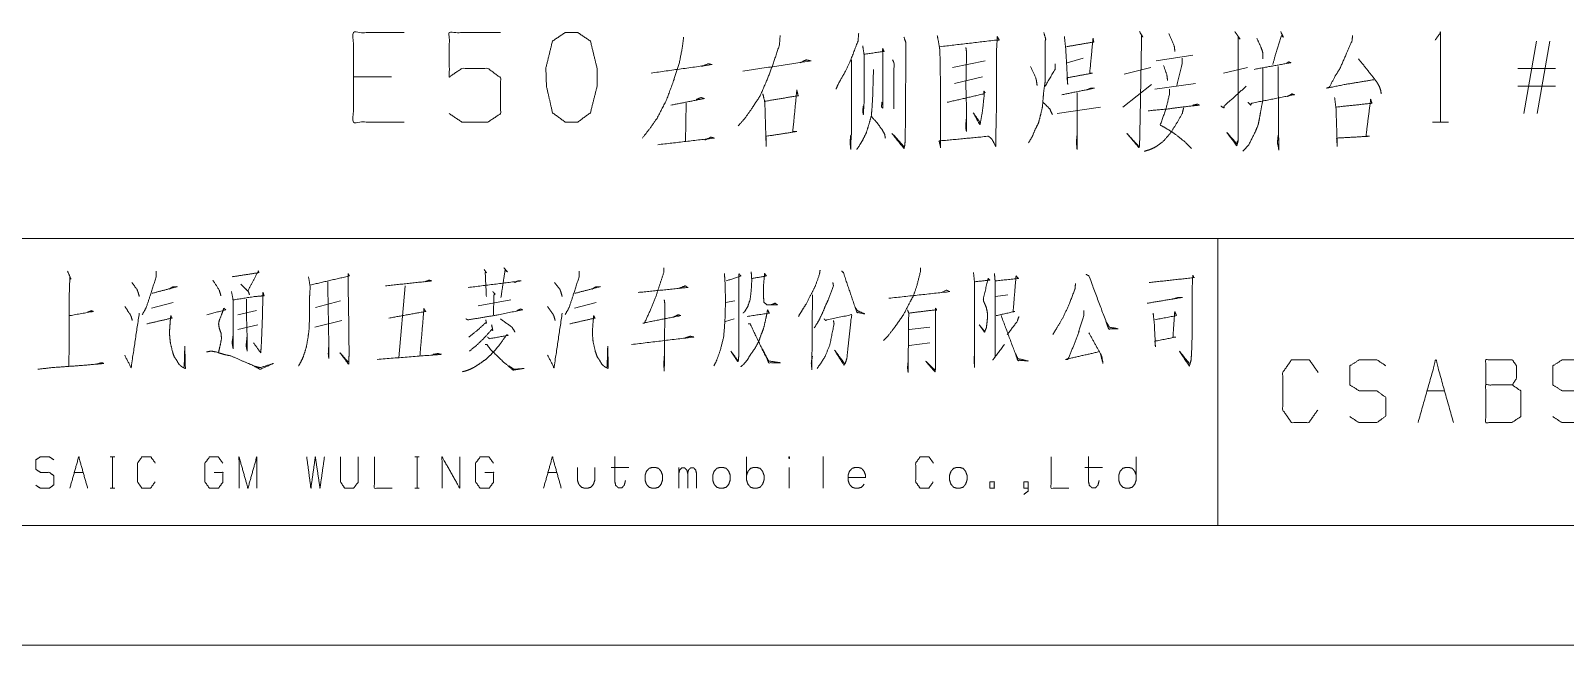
# Model space of a CAD drawing. Header units: millimetres. Extents: x 0 to 210, y 0 to 675.
# Drawn here: x 75.4 to 139.5, y 0 to 25.7 of the extents above; entities that cross this region are included whole.
import ezdxf

# ---------------------------------------------------------------- set-up
doc = ezdxf.new("R2010")
doc.units = ezdxf.units.MM
doc.layers.add('1', color=7, linetype='Continuous', true_color=0xffffff)

msp = doc.modelspace()

# ---------------------------------------------------------------- linework, layer by layer
at = {"layer": '1', "color": 95, "linetype": 'Continuous', "lineweight": 18}
for p, q in [((137.79321, 22.20976), (138.32207, 25.24125)), ((138.87877, 25.24125), (138.3499, 22.20976)), ((113.91723, 24.13889), (115.28114, 24.41448)), ((118.70377, 24.33574), (119.3718, 24.53259)), ((122.43258, 24.41448), (123.96349, 24.6507)), ((90.45876, 23.74519), (88.87219, 23.74519)), ((114.00073, 23.4696), (115.16979, 23.74519)), ((121.09652, 23.8633), (122.20991, 24.13889)), ((125.24286, 23.90267), (126.24491, 24.13889)), ((139.12927, 24.09952), (137.54269, 24.09952)), ((121.04086, 22.48535), (122.23774, 23.43023)), ((122.37691, 23.23338), (124.07483, 23.4696)), ((139.12927, 23.35149), (137.54269, 23.35149)), ((102.78645, 22.64283), (102.75861, 21.02865)), ((118.28624, 22.20976), (120.0955, 22.48535)), ((133.9809, 21.85543), (134.64893, 21.85543)), ((111.4688, 21.30424), (111.88632, 20.8318)), ((91.03932, 15.01435), (90.77101, 12.01285)), ((113.64486, 14.84185), (113.44973, 14.73835)), ((80.43171, 14.08285), (81.3342, 14.32435)), ((88.33276, 14.39335), (87.28393, 14.11735)), ((94.08736, 14.18635), (95.45329, 14.42785)), ((98.11106, 14.08285), (99.01355, 14.32435)), ((104.81693, 14.39335), (104.42667, 14.32435)), ((116.22947, 14.63485), (115.71724, 14.56585)), ((84.04076, 13.80685), (84.82129, 13.97935)), ((87.25954, 13.28935), (88.38155, 13.56535)), ((104.79254, 13.63435), (104.42667, 13.53085)), ((84.04076, 13.18585), (84.87007, 13.39285)), ((112.96189, 13.28935), (112.1082, 13.18585)), ((112.1082, 12.53035), (112.96189, 12.63385)), ((133.74742, 10.62776), (134.48892, 10.62776)), ((78.70497, 7.87285), (78.89034, 7.87285)), ((78.80254, 7.87285), (78.80254, 6.56185)), ((91.4341, 7.87285), (91.61948, 7.87285)), ((91.53167, 7.87285), (91.53167, 6.56185)), ((105.30441, 6.90685), (105.30441, 7.87285)), ((108.50385, 7.88665), (108.50385, 6.56185)), ((77.20281, 7.22425), (77.57356, 7.22425)), ((97.00368, 7.22425), (97.37444, 7.22425)), ((99.647, 7.43125), (100.37875, 7.43125)), ((102.4757, 6.56185), (102.4757, 7.43125)), ((107.0895, 7.43125), (107.0895, 6.56185)), ((119.44788, 7.43125), (120.17963, 7.43125)), ((78.70497, 6.56185), (78.89034, 6.56185)), ((91.4341, 6.56185), (91.61948, 6.56185))]:
    msp.add_line(p, q, dxfattribs=at)
at = {"layer": '1', "color": 132, "linetype": 'Continuous', "lineweight": 18}
for p, q in [((75, 17), (184, 17)), ((125, 17), (125, 5)), ((25, 5), (205, 5)), ((25, 5), (205, 5)), ((0, 0), (210, 0))]:
    msp.add_line(p, q, dxfattribs=at)
at = {"layer": '1', "color": 95, "linetype": 'Continuous', "lineweight": 18}
for points, knots in [([(90.98763, 21.85543), (88.87219, 21.85543), (88.87219, 25.59558), (90.98763, 25.59558)], [0, 0, 0.26539063, 0.73460937, 1, 1]), ([(134.09223, 25.28062), (134.31491, 25.59558), (134.31491, 21.85543)], [0, 0, 0.09348902, 1, 1]), ([(92.87936, 22.20976), (93.40821, 21.85543), (94.49376, 21.85543), (95.02263, 22.20976), (95.02263, 23.70582), (94.49376, 24.09952), (93.40821, 24.09952), (92.87936, 23.74519), (92.87936, 25.59558), (95.02263, 25.59558)], [0, 0, 0.06222778, 0.16834285, 0.23057147, 0.37681574, 0.4412658, 0.54738086, 0.60960864, 0.7904896, 1, 1]), ([(98.25042, 21.85543), (98.77928, 22.24913), (99.05763, 23.35149), (99.05763, 24.09952), (98.77928, 25.24125), (98.25042, 25.59558), (97.72156, 25.59558), (97.19271, 25.24125), (96.91436, 24.09952), (96.94219, 23.35149), (97.19271, 22.24913), (97.72156, 21.85543), (98.25042, 21.85543)], [0, 0, 0.06752547, 0.18397131, 0.26058363, 0.38094326, 0.44614123, 0.50030594, 0.56550391, 0.68586354, 0.76252887, 0.87830982, 0.94583529, 1, 1]), ([(102.6751, 25.39873), (102.61943, 24.96566), (102.48026, 24.257), (102.25759, 23.58771), (101.9514, 22.76094), (101.56172, 22.01291), (101.25554, 21.57983), (100.94936, 21.18613)], [0, 0, 0.09454224, 0.25091574, 0.40364418, 0.59454228, 0.77716956, 0.89200897, 1, 1]), ([(106.7101, 25.47747), (106.68227, 25.08377), (106.43176, 24.33574), (106.18124, 23.66645), (105.87506, 22.95779), (105.51321, 22.40661), (105.23487, 22.01291), (104.95652, 21.69795)], [0, 0, 0.09326152, 0.27966619, 0.44853182, 0.63094658, 0.7867465, 0.90067765, 1, 1]), ([(109.99357, 25.55621), (109.96574, 25.24125), (109.65955, 24.45385), (109.43688, 23.98141), (109.1307, 23.43023), (109.04719, 23.23338)], [0, 0, 0.12509108, 0.45932802, 0.66595713, 0.91540314, 1, 1]), ([(110.18841, 22.52472), (110.16058, 22.32787), (110.18841, 22.17039), (110.21624, 22.64283), (110.21624, 24.69007), (110.16058, 25.0444), (110.21624, 24.69007), (111.05128, 24.80818), (110.99562, 24.92629), (110.99562, 22.80031), (110.99562, 22.44598), (110.93995, 22.48535), (110.96778, 22.6822)], [0, 0, 0.02716781, 0.04902126, 0.11369368, 0.39345516, 0.44246958, 0.49148399, 0.60673035, 0.62457307, 0.91509487, 0.96351505, 0.97283219, 1, 1]), ([(111.88632, 25.39873), (111.96983, 25.16251), (111.942, 21.46172), (111.942, 21.10739), (111.91415, 20.87117), (111.88632, 20.75306), (111.3853, 21.38298)], [0, 0, 0.0458052, 0.722404, 0.78718298, 0.83066769, 0.85285213, 1, 1]), ([(113.27704, 25.47747), (113.36054, 25.0444), (113.38837, 24.84755), (113.4162, 23.19401), (113.4162, 20.79243), (113.36054, 21.06802), (115.4203, 21.26487), (115.55947, 21.14676), (115.72648, 20.8318), (115.72648, 21.30424), (115.75431, 22.56409), (115.75431, 24.84755), (115.78216, 25.31999), (115.78216, 25.4381), (115.86565, 25.28062), (115.72648, 25.28062), (113.38837, 25.00503)], [0, 0, 0.02967267, 0.04304815, 0.15431102, 0.31588435, 0.33479998, 0.47400807, 0.4862888, 0.51027343, 0.54205837, 0.62683875, 0.78046584, 0.81230593, 0.82025208, 0.83224412, 0.84160754, 1, 1]), ([(117.72955, 25.59558), (117.81306, 25.31999), (117.78522, 25.24125), (117.78522, 23.54834), (117.72955, 23.15464), (117.70172, 22.83968), (117.67389, 22.48535), (117.59038, 22.13102), (117.50688, 21.81605), (117.3677, 21.54046), (117.25636, 21.26487), (117.08935, 20.98928)], [0, 0, 0.06060228, 0.0781785, 0.43445266, 0.51813087, 0.58467312, 0.65947157, 0.73608334, 0.80465701, 0.86963092, 0.93218353, 1, 1]), ([(118.59242, 25.4381), (118.6481, 24.92629), (118.7316, 23.43023), (118.70377, 23.70582), (119.76148, 23.90267), (119.65015, 23.90267), (119.78931, 25.35936), (119.81716, 25.20188), (118.67593, 25.00503)], [0, 0, 0.0822578, 0.32166517, 0.36592203, 0.5378215, 0.55560968, 0.78941481, 0.81496687, 1, 1]), ([(121.73672, 25.63495), (121.87589, 25.39873), (121.82023, 25.47747), (121.76455, 22.2885), (121.73672, 20.98928), (121.73672, 20.87117), (121.70888, 20.79243), (121.20786, 21.38298), (121.70888, 20.8318)], [0, 0, 0.0416641, 0.05631784, 0.54100047, 0.73847882, 0.75642732, 0.76911858, 0.88680725, 1, 1]), ([(122.96144, 25.55621), (123.18412, 25.0444), (123.21196, 24.80818)], [0, 0, 0.70119174, 1, 1]), ([(125.71605, 25.63495), (125.93873, 25.31999), (125.85523, 25.39873), (125.85523, 21.6192), (125.85523, 21.06802), (125.79955, 20.87117), (125.38204, 21.42235), (125.79955, 20.94991), (125.82738, 21.06802)], [0, 0, 0.05953392, 0.07724773, 0.6605917, 0.74566265, 0.77723691, 0.88395918, 0.98127116, 1, 1]), ([(126.63459, 25.35936), (126.8016, 25.00503), (126.88511, 24.76881), (126.88511, 24.49322)], [0, 0, 0.42677369, 0.69974469, 1, 1]), ([(127.63664, 25.63495), (127.74798, 25.39873), (127.66447, 25.47747), (127.4418, 24.76881), (127.30262, 24.257)], [0, 0, 0.15835296, 0.22795082, 0.67837989, 1, 1]), ([(130.64176, 25.47747), (130.61392, 25.24125), (130.39125, 24.72944), (130.1129, 24.09952), (129.91806, 23.78456), (129.66754, 23.31212), (129.55621, 23.27275), (130.33557, 23.43023), (131.53247, 23.62708)], [0, 0, 0.0526691, 0.17626428, 0.32876318, 0.41077319, 0.52918664, 0.55533555, 0.73140276, 1, 1]), ([(105.15136, 23.98141), (107.9905, 24.41448), (107.79566, 24.45385), (107.54514, 24.33574)], [0, 0, 0.85789024, 0.91726775, 1, 1]), ([(109.68739, 24.45385), (109.68739, 21.38298), (109.65955, 20.91054), (109.65955, 20.71369), (109.63172, 21.02865), (109.65955, 21.30424)], [0, 0, 0.70852648, 0.81771964, 0.86313815, 0.93609088, 1, 1]), ([(111.41313, 24.45385), (111.46881, 24.33574), (111.46881, 22.40661)], [0, 0, 0.06339556, 1, 1]), ([(114.47393, 24.96566), (114.50176, 24.76881), (114.47393, 23.35149), (114.50176, 22.36724), (114.50176, 21.46172), (114.47393, 21.57983), (114.47393, 21.81605), (114.50176, 22.05227)], [0, 0, 0.04846596, 0.39405454, 0.63409554, 0.85484579, 0.88442796, 0.94201464, 1, 1]), ([(123.51814, 24.53259), (123.51814, 24.29637), (123.29545, 23.39086)], [0, 0, 0.20212034, 1, 1]), ([(130.89227, 24.49322), (131.6438, 23.54834), (131.75515, 23.35149), (131.81081, 23.19401), (131.83864, 23.03653)], [0, 0, 0.68580919, 0.81427738, 0.90915687, 1, 1]), ([(101.3112, 23.90267), (103.84416, 24.257), (103.70498, 24.29637), (103.42664, 24.17826)], [0, 0, 0.85122911, 0.89936715, 1, 1]), ([(110.60593, 24.06015), (110.60593, 23.8633), (110.57809, 22.91842), (110.55026, 22.44598), (110.52243, 22.13102), (110.41108, 21.73731), (110.29975, 21.38298), (110.16058, 21.10739), (110.0214, 20.87117), (109.91006, 20.71369)], [0, 0, 0.05643797, 0.32745649, 0.46314218, 0.55379439, 0.67109744, 0.77758176, 0.86609878, 0.94470446, 1, 1]), ([(117.17286, 24.17826), (117.39554, 23.70582), (117.42337, 23.58771), (117.4512, 23.39086)], [0, 0, 0.61996668, 0.76400849, 1, 1]), ([(118.20274, 24.29637), (118.20274, 24.06015), (117.78522, 23.35149)], [0, 0, 0.22311608, 1, 1]), ([(122.73877, 24.21763), (122.87794, 23.82393), (122.90577, 23.58771)], [0, 0, 0.63710243, 1, 1]), ([(126.88511, 24.09952), (126.88511, 22.76094), (126.8016, 22.32787), (126.74593, 22.01291), (126.69027, 21.73731), (126.57892, 21.46172), (126.30057, 20.91054), (126.1614, 20.75306), (126.05007, 20.63495)], [0, 0, 0.36495346, 0.48520205, 0.57240419, 0.64905908, 0.73009706, 0.89844733, 0.95574729, 1, 1]), ([(126.52326, 24.06015), (128.05416, 24.33574), (127.97065, 24.37511), (127.85932, 24.29637)], [0, 0, 0.87182685, 0.9235723, 1, 1]), ([(127.52531, 24.17826), (127.55314, 20.71369), (127.49746, 20.98928), (127.52531, 21.30424)], [0, 0, 0.85294337, 0.92215992, 1, 1]), ([(105.9864, 23.03653), (106.06991, 22.6822), (106.09774, 21.69795), (106.12558, 20.8318), (106.12558, 21.26487), (107.40597, 21.46172), (107.23897, 21.46172), (107.40597, 23.19401), (107.46164, 22.95779), (106.04207, 22.72157)], [0, 0, 0.0483264, 0.17903927, 0.29407998, 0.35157074, 0.52354198, 0.54571246, 0.77674142, 0.80895892, 1, 1]), ([(113.69455, 22.6822), (115.22546, 23.03653), (115.22546, 23.15464), (115.28113, 23.0759), (115.25329, 23.11527), (115.16979, 22.32787), (115.08628, 21.85543), (115.05845, 21.73731), (114.78011, 22.24913), (115.08628, 21.81605)], [0, 0, 0.36206439, 0.3892788, 0.41149915, 0.42260977, 0.60505425, 0.71559762, 0.74355744, 0.87779598, 1, 1]), ([(118.48109, 22.99716), (119.84499, 23.27275), (119.70581, 23.27275), (119.51097, 23.19401)], [0, 0, 0.79932933, 0.87927887, 1, 1]), ([(122.98928, 23.23338), (122.98928, 23.03653), (122.85011, 22.44598), (122.59959, 21.73731), (122.93361, 21.54046), (123.23979, 21.34361), (123.62947, 21.02865), (123.90782, 20.75306)], [0, 0, 0.06152213, 0.25114387, 0.48605459, 0.60722506, 0.72098747, 0.8775815, 1, 1]), ([(125.13152, 22.52472), (125.27069, 22.44598), (125.27069, 22.52472), (126.18924, 23.35149)], [0, 0, 0.10844854, 0.16185011, 1, 1]), ([(102.14624, 22.56409), (103.53797, 22.83968), (103.39881, 22.87905), (103.20396, 22.80031)], [0, 0, 0.79995615, 0.88150291, 1, 1]), ([(117.70172, 22.6822), (117.98007, 22.40661), (118.0914, 22.17039)], [0, 0, 0.59999223, 1, 1]), ([(119.12128, 23.0759), (119.12128, 20.71369), (119.09345, 21.02865), (119.12128, 21.30424)], [0, 0, 0.79928809, 0.90627541, 1, 1]), ([(122.09857, 22.32787), (122.93361, 22.40661), (123.51814, 22.48535), (124.24184, 22.56409), (124.15834, 22.60346), (123.96349, 22.56409)], [0, 0, 0.34267621, 0.58364921, 0.8810671, 0.91878312, 1, 1]), ([(126.27274, 22.6822), (126.38408, 22.56409), (126.41192, 22.64283), (128.19334, 22.99716), (128.10983, 23.03653), (127.91499, 22.91842)], [0, 0, 0.06813477, 0.10319146, 0.86560679, 0.90436066, 1, 1]), ([(129.89023, 22.87905), (129.94589, 22.44598), (130.00156, 20.8318), (129.97372, 21.18613), (131.33762, 21.26487), (131.19846, 21.26487), (131.3933, 22.80031), (131.44896, 22.64283), (129.97372, 22.48535)], [0, 0, 0.0614031, 0.28853761, 0.3385203, 0.53064292, 0.55021349, 0.76787121, 0.79136013, 1, 1]), ([(110.52243, 22.09164), (110.77294, 21.81605), (110.96778, 21.54046), (111.07911, 21.34361), (111.10696, 21.18613)], [0, 0, 0.3398078, 0.64774815, 0.85408804, 1, 1]), ([(123.5738, 22.44598), (123.51814, 22.20976), (123.26762, 21.77668), (123.01712, 21.38298), (122.73877, 21.06802), (122.43258, 20.8318), (122.18208, 20.71369), (121.93156, 20.63495)], [0, 0, 0.09494054, 0.29066139, 0.47321062, 0.63764437, 0.78892684, 0.89727114, 1, 1]), ([(101.58955, 20.91054), (103.9555, 21.18613), (103.81632, 21.2255), (103.56582, 21.10739)], [0, 0, 0.84962158, 0.90121233, 1, 1]), ([(76.92023, 15.63535), (77.06658, 15.29035), (77.0178, 15.39385), (76.99341, 14.66935), (76.99341, 12.63385), (76.96901, 11.66785)], [0, 0, 0.08889156, 0.11603178, 0.28797865, 0.77079409, 1, 1]), ([(80.62684, 15.63535), (80.62684, 15.39385), (80.38293, 14.63485), (80.21219, 14.11735), (80.04145, 13.80685)], [0, 0, 0.12461227, 0.53597646, 0.81715969, 1, 1]), ([(83.79684, 15.39385), (84.91885, 15.56635), (84.89446, 15.63535), (84.45541, 14.80735), (84.16271, 15.08335), (84.4798, 14.77285), (84.52858, 14.63485)], [0, 0, 0.36175022, 0.38507205, 0.68372936, 0.81193179, 0.95335674, 1, 1]), ([(87.0644, 15.04885), (88.69863, 15.42835), (88.64985, 15.53185), (88.64985, 15.01435), (88.67424, 13.59985), (88.67424, 12.77185), (88.69863, 12.25435), (88.67424, 11.90935), (88.67424, 11.73685), (88.30837, 12.21985), (88.64985, 11.84035)], [0, 0, 0.25020956, 0.26727392, 0.34445266, 0.55543898, 0.67892477, 0.756189, 0.80776979, 0.83349617, 0.92386282, 1, 1]), ([(94.33128, 15.70435), (94.42884, 15.56635), (94.38006, 15.56635), (94.42884, 14.56585)], [0, 0, 0.13858914, 0.17859198, 1, 1]), ([(95.16059, 15.77335), (95.30694, 15.60085), (95.20938, 15.66985), (95.03863, 14.53135)], [0, 0, 0.15111833, 0.23094644, 1, 1]), ([(98.3062, 15.63535), (98.3062, 15.39385), (98.06228, 14.63485), (97.89154, 14.11735), (97.7208, 13.80685)], [0, 0, 0.12461217, 0.53597684, 0.81715984, 1, 1]), ([(101.84207, 15.77335), (101.84207, 15.56635), (101.52498, 14.60035), (101.30545, 14.04835), (101.03714, 13.46185), (100.98836, 13.46185), (102.54942, 13.77235), (102.45186, 13.80685), (102.23233, 13.70335)], [0, 0, 0.04652386, 0.27503201, 0.40854683, 0.55350265, 0.56446666, 0.92219252, 0.94545105, 1, 1]), ([(104.37788, 15.53185), (104.40227, 15.25585), (104.42666, 14.39335), (104.40227, 13.56535), (104.35349, 12.90985), (104.20714, 12.32335), (104.06079, 11.90935), (103.93884, 11.66785)], [0, 0, 0.07032861, 0.28933994, 0.49959784, 0.66643998, 0.81987277, 0.93132838, 1, 1]), ([(104.45105, 15.22135), (105.08524, 15.42835), (104.98767, 15.49735), (104.98767, 12.15085), (104.96328, 11.90935), (104.93889, 11.84035), (104.64619, 12.28885), (104.93889, 11.90935)], [0, 0, 0.12209571, 0.14396651, 0.75644768, 0.80087213, 0.81426658, 0.9122852, 1, 1]), ([(105.49989, 15.60085), (105.52428, 15.25585), (105.49989, 14.80735), (105.45111, 14.42785), (105.35354, 14.15185), (105.23159, 13.94485), (105.15841, 13.87585)], [0, 0, 0.19095523, 0.43894571, 0.65019702, 0.81182175, 0.94447037, 1, 1]), ([(105.54867, 15.32485), (106.13407, 15.42835), (106.0609, 15.53185), (106.01212, 15.01435), (106.01212, 14.56585), (106.03651, 14.32435), (106.15846, 14.22085), (106.59751, 14.22085), (106.49994, 14.28985), (106.3292, 14.22085)], [0, 0, 0.20969995, 0.25441197, 0.43776708, 0.59597319, 0.68159434, 0.73801773, 0.892888, 0.93504053, 1, 1]), ([(108.37719, 15.66985), (108.3528, 15.49735), (108.18206, 15.01435), (108.01132, 14.66935), (107.7918, 14.25535), (107.62106, 13.97935), (107.4747, 13.73785)], [0, 0, 0.08114482, 0.3197552, 0.49904813, 0.71730903, 0.86847182, 1, 1]), ([(109.27968, 15.63535), (109.35285, 15.56635), (109.91386, 13.91035), (110.25534, 13.84135), (109.93825, 13.97935), (109.84068, 14.11735)], [0, 0, 0.03708243, 0.68173557, 0.81018314, 0.93768512, 1, 1]), ([(112.57163, 15.77335), (112.57163, 15.60085), (112.42529, 15.01435), (112.27894, 14.60035), (112.13259, 14.32435), (111.86428, 13.80685), (111.47402, 13.25485), (111.20571, 12.90985), (111.03497, 12.73735)], [0, 0, 0.04975201, 0.2240958, 0.35074143, 0.44084307, 0.60896851, 0.80394555, 0.92999823, 1, 1]), ([(114.79036, 15.56635), (114.83914, 15.15235), (114.83914, 11.63335), (114.81475, 11.90935), (114.83914, 12.21985)], [0, 0, 0.09213685, 0.86992042, 0.9311608, 1, 1]), ([(115.66846, 15.53185), (115.69285, 15.22135), (115.69285, 12.04735), (115.59528, 11.90935), (116.08311, 12.56485)], [0, 0, 0.06965282, 0.77947171, 0.81726726, 1, 1]), ([(115.71724, 15.22135), (116.66851, 15.32485), (116.57095, 15.42835), (116.44899, 13.94485), (116.52216, 13.94485), (115.74163, 13.77235)], [0, 0, 0.27654296, 0.31764983, 0.74783299, 0.76898049, 1, 1]), ([(119.49703, 15.49735), (119.61899, 15.42835), (120.4483, 13.22035), (120.83856, 13.22035), (120.47269, 13.28935), (120.32633, 13.53085)], [0, 0, 0.03954135, 0.70511954, 0.81524763, 0.92031272, 1, 1]), ([(122.13041, 15.15235), (124.00856, 15.35935), (123.95978, 15.46285), (123.93538, 14.94535), (123.93538, 13.01335), (123.91099, 12.25435), (123.8866, 11.90935), (123.83782, 11.73685), (123.81343, 11.66785), (123.39877, 12.28885), (123.81343, 11.77135)], [0, 0, 0.26164971, 0.2774938, 0.34923358, 0.61676538, 0.72192146, 0.76981419, 0.79463791, 0.80477198, 0.90817279, 1, 1]), ([(79.6024, 15.15235), (79.82192, 14.87635), (79.8707, 14.73835), (79.91949, 14.56585)], [0, 0, 0.51991858, 0.73571015, 1, 1]), ([(80.4561, 14.70385), (81.50493, 14.97985), (81.3342, 14.97985), (81.16346, 14.87635)], [0, 0, 0.74542001, 0.86277114, 1, 1]), ([(82.99192, 15.25585), (83.26023, 14.84185), (83.3334, 14.60035)], [0, 0, 0.66159673, 1, 1]), ([(83.77245, 14.77285), (83.84562, 14.39335), (83.84562, 12.39235), (83.79684, 12.63385), (83.84562, 12.97885)], [0, 0, 0.12959466, 0.80055334, 0.8831669, 1, 1]), ([(83.84562, 14.42785), (84.72371, 14.56585), (85.13837, 14.60035), (85.08959, 14.73835), (85.0652, 13.66885), (85.04081, 13.01335), (85.01642, 12.46135), (84.99202, 12.21985), (84.69932, 12.63385)], [0, 0, 0.19843719, 0.2913279, 0.32400406, 0.56282853, 0.70926813, 0.83262063, 0.8868092, 1, 1]), ([(86.99123, 15.39385), (87.0644, 14.97985), (87.04001, 14.56585), (87.04001, 13.84135), (87.01562, 13.18585), (86.96684, 12.80635), (86.89367, 12.42685), (86.77171, 12.04735), (86.67414, 11.84035), (86.57657, 11.66785)], [0, 0, 0.11033568, 0.21917601, 0.40931654, 0.58146758, 0.68188455, 0.78331656, 0.88793056, 0.94798899, 1, 1]), ([(87.79615, 15.18685), (87.84494, 12.46135), (87.84494, 11.97835), (87.82054, 12.18535), (87.84494, 12.59935)], [0, 0, 0.71134521, 0.83738631, 0.89177768, 1, 1]), ([(90.21001, 15.01435), (92.13694, 15.22135), (92.03938, 15.25585), (91.86863, 15.18685)], [0, 0, 0.87075806, 0.91725441, 1, 1]), ([(93.6727, 14.94535), (95.86794, 15.22135), (95.74598, 15.22135), (95.59964, 15.15235)], [0, 0, 0.88632875, 0.93518415, 1, 1]), ([(94.69715, 14.77285), (94.79471, 14.66935), (94.74593, 14.63485), (94.72154, 13.80685)], [0, 0, 0.13804745, 0.19603738, 1, 1]), ([(97.28176, 15.15235), (97.50128, 14.87635), (97.55006, 14.73835), (97.59884, 14.56585)], [0, 0, 0.51991858, 0.73571015, 1, 1]), ([(98.13545, 14.70385), (99.18428, 14.97985), (99.01355, 14.97985), (98.84281, 14.87635)], [0, 0, 0.74542001, 0.86277114, 1, 1]), ([(100.76884, 14.73835), (102.84212, 14.94535), (102.74455, 15.01435), (102.47625, 14.91085)], [0, 0, 0.83656004, 0.8845387, 1, 1]), ([(108.91381, 15.15235), (108.9382, 15.01435), (108.71867, 14.42785), (108.6211, 14.22085), (108.47476, 13.87585), (108.32841, 13.56535), (108.13328, 13.25485)], [0, 0, 0.06737608, 0.36845826, 0.47847991, 0.65865525, 0.82368716, 1, 1]), ([(111.25449, 14.49685), (113.79121, 14.77285), (113.64486, 14.84185)], [0, 0, 0.94037256, 1, 1]), ([(114.86354, 15.18685), (115.47333, 15.25585), (115.40015, 15.32485), (115.20502, 14.46235), (115.20502, 14.39335), (115.25381, 14.28985), (115.32698, 14.11735), (115.37576, 13.87585), (115.37576, 13.66885), (115.35137, 13.42735), (115.32698, 13.25485), (115.25381, 13.08235), (115.03428, 13.39285), (115.25381, 13.11685)], [0, 0, 0.16321488, 0.18996377, 0.42515097, 0.44350208, 0.47393323, 0.5237682, 0.58929484, 0.64434815, 0.70890428, 0.75523856, 0.80507353, 0.90620809, 1, 1]), ([(119.05798, 15.11785), (119.03359, 14.87635), (118.76528, 14.18635), (118.52137, 13.66885), (118.27746, 13.25485), (118.10671, 12.97885)], [0, 0, 0.10284147, 0.4165117, 0.65890501, 0.86249233, 1, 1]), ([(79.3097, 14.15185), (79.52923, 13.84135), (79.57801, 13.73785), (79.62679, 13.56535)], [0, 0, 0.56423385, 0.73400917, 1, 1]), ([(84.40663, 14.46235), (84.40663, 13.59985), (84.43102, 12.77185), (84.43102, 12.28885), (84.38224, 12.53035), (84.43102, 12.94435)], [0, 0, 0.30400756, 0.59598126, 0.76622552, 0.85306714, 1, 1]), ([(96.98905, 14.15185), (97.20858, 13.84135), (97.25736, 13.73785), (97.30615, 13.56535)], [0, 0, 0.56423578, 0.73401035, 1, 1]), ([(101.86646, 14.42785), (101.89085, 14.25535), (101.86646, 11.46085), (101.84207, 11.73685), (101.86646, 12.08185)], [0, 0, 0.04850462, 0.82656483, 0.90370683, 1, 1]), ([(108.06011, 14.63485), (108.03571, 11.52985), (108.01132, 11.80585), (108.06011, 12.08185)], [0, 0, 0.84781942, 0.92347253, 1, 1]), ([(122.05724, 14.28985), (123.52072, 14.53135), (123.37438, 14.53135), (123.10607, 14.46235)], [0, 0, 0.77794583, 0.85470183, 1, 1]), ([(77.0178, 13.77235), (77.99346, 13.94485), (77.92028, 13.97935), (77.74954, 13.91035)], [0, 0, 0.78894188, 0.85336306, 1, 1]), ([(79.3097, 12.11635), (79.57801, 11.59885), (79.91949, 13.87585)], [0, 0, 0.20202516, 1, 1]), ([(80.23658, 13.42735), (81.28541, 13.66885), (81.23663, 13.77235), (81.21224, 13.53085), (81.18785, 13.18585), (81.18785, 12.94435), (81.21224, 12.66835), (81.3098, 12.25435), (81.38298, 12.04735), (81.48054, 11.90935), (81.57811, 11.73685), (81.70007, 11.63335), (81.84642, 11.56435), (81.82203, 12.49585), (81.79764, 11.63335)], [0, 0, 0.19834264, 0.21942864, 0.26416012, 0.32789721, 0.37240228, 0.42346327, 0.50184728, 0.5423077, 0.57345289, 0.6099747, 0.63945266, 0.66926977, 0.84099047, 1, 1]), ([(82.74801, 13.80685), (83.52853, 14.01385), (83.45536, 14.08285), (83.38218, 13.87585), (83.26023, 13.56535), (83.23584, 13.42735), (83.26023, 13.25485), (83.3334, 13.04785), (83.35779, 12.80635), (83.28462, 12.46135), (83.23584, 12.25435)], [0, 0, 0.28806571, 0.32394429, 0.40226631, 0.52126962, 0.57126217, 0.63341084, 0.71173286, 0.79832222, 0.92413311, 1, 1]), ([(90.35636, 13.66885), (91.89302, 13.94485), (91.81985, 14.04835), (91.64911, 12.08185)], [0, 0, 0.42634942, 0.46096378, 1, 1]), ([(93.57514, 13.63435), (93.64831, 13.59985), (93.6971, 13.59985), (94.94106, 13.80685), (95.94111, 14.01385), (95.86794, 14.04835), (95.6972, 13.97935)], [0, 0, 0.03021947, 0.04844192, 0.51950783, 0.9009906, 0.93121008, 1, 1]), ([(94.40445, 13.59985), (94.42884, 13.46185), (94.38006, 13.46185), (94.08737, 13.18585), (93.6971, 12.87535)], [0, 0, 0.12857405, 0.17333104, 0.54243447, 1, 1]), ([(95.01423, 13.63435), (95.50207, 13.28935), (95.62403, 13.08235)], [0, 0, 0.71321632, 1, 1]), ([(96.98905, 12.11635), (97.25736, 11.59885), (97.59884, 13.87585)], [0, 0, 0.20202582, 1, 1]), ([(97.91593, 13.42735), (98.96476, 13.66885), (98.91598, 13.77235), (98.89159, 13.53085), (98.8672, 13.18585), (98.8672, 12.94435), (98.89159, 12.66835), (98.98915, 12.25435), (99.06233, 12.04735), (99.15989, 11.90935), (99.25746, 11.73685), (99.37943, 11.63335), (99.52577, 11.56435), (99.50138, 12.49585), (99.47699, 11.63335)], [0, 0, 0.19834249, 0.21942848, 0.26415993, 0.32789697, 0.37240201, 0.42346297, 0.50184692, 0.5423073, 0.57345248, 0.60997426, 0.63945293, 0.66927001, 0.84099058, 1, 1]), ([(105.32915, 13.73785), (106.25603, 13.87585), (106.18286, 14.01385), (106.10968, 13.63435), (106.01212, 13.22035), (105.91455, 12.97885), (105.81699, 12.70285), (105.67064, 12.42685), (105.4755, 12.15085), (105.32915, 11.90935), (105.1828, 11.73685), (105.06085, 11.63335)], [0, 0, 0.24808619, 0.28943861, 0.39175784, 0.5043622, 0.57331734, 0.65081636, 0.7335209, 0.82300747, 0.89776514, 0.95765379, 1, 1]), ([(108.9382, 13.56535), (108.96259, 13.42735), (108.79185, 12.56485), (108.59671, 12.08185), (108.42597, 11.80585), (108.25524, 11.56435)], [0, 0, 0.06486113, 0.47180004, 0.7129037, 0.86311239, 1, 1]), ([(108.54793, 13.63435), (108.6211, 13.56535), (108.66989, 13.59985), (109.69433, 13.80685), (109.54798, 12.46135), (109.4992, 11.97835), (109.42603, 11.77135), (109.37724, 11.70235), (108.98698, 12.32335), (109.40164, 11.77135)], [0, 0, 0.02107496, 0.03359501, 0.25259997, 0.5362047, 0.63792961, 0.68393572, 0.70164277, 0.85533239, 1, 1]), ([(112.03503, 14.01385), (112.08381, 13.87585), (112.05942, 11.59885), (112.05942, 11.39185), (112.03503, 11.59885), (112.05942, 11.84035)], [0, 0, 0.04749684, 0.78642653, 0.85359822, 0.92123462, 1, 1]), ([(112.08381, 13.87585), (113.20582, 14.01385), (113.20582, 14.08285), (113.2546, 14.01385), (113.20582, 13.97935), (113.20582, 11.56435), (113.18143, 11.42635), (112.79116, 11.87485), (113.18143, 11.49535)], [0, 0, 0.22439877, 0.23809531, 0.2548692, 0.2667296, 0.74611071, 0.77392837, 0.89194303, 1, 1]), ([(115.93676, 13.80685), (116.64412, 11.90935), (117.08316, 11.87485), (116.64412, 11.97835), (116.54655, 12.18535)], [0, 0, 0.64382124, 0.78383534, 0.92724527, 1, 1]), ([(116.6929, 13.73785), (116.61973, 13.53085), (116.20508, 12.97885)], [0, 0, 0.24128186, 1, 1]), ([(119.39947, 13.97935), (119.39947, 13.77235), (119.17993, 13.08235), (119.20432, 13.11685), (118.9848, 12.53035), (118.74089, 11.94385), (118.64333, 11.94385), (120.00925, 12.25435)], [0, 0, 0.05544961, 0.24941224, 0.2607304, 0.4284828, 0.59863563, 0.62477077, 1, 1]), ([(122.30115, 13.87585), (122.34993, 13.46185), (122.39871, 12.46135), (122.37432, 12.70285), (123.25242, 12.87535), (123.13046, 12.87535), (123.20364, 13.94485), (123.27681, 13.77235), (122.37432, 13.59985)], [0, 0, 0.08583937, 0.29210423, 0.34208612, 0.52635722, 0.55147014, 0.77221359, 0.81079799, 1, 1]), ([(94.47763, 12.87535), (94.5508, 12.80635), (95.33133, 12.94435), (95.28255, 12.97885), (94.98984, 12.56485), (94.8191, 12.35785), (94.62397, 12.15085), (94.40445, 11.94385), (94.16054, 11.77135), (93.89223, 11.59885), (93.6727, 11.49535), (93.42879, 11.42635)], [0, 0, 0.02933569, 0.26053139, 0.27795913, 0.42584716, 0.50411342, 0.58708833, 0.67509567, 0.76223392, 0.85527404, 0.92606381, 1, 1]), ([(94.64837, 13.39285), (94.69715, 13.15135), (94.64837, 13.18585), (94.30689, 12.80635), (94.01419, 12.53035), (93.72149, 12.28885)], [0, 0, 0.15413888, 0.19151935, 0.51090802, 0.7625952, 1, 1]), ([(100.50054, 12.56485), (103.08603, 12.87535), (102.96408, 12.90985), (102.74455, 12.84085)], [0, 0, 0.87947944, 0.92228443, 1, 1]), ([(105.37793, 13.42735), (105.45111, 13.42735), (106.23164, 11.80585), (106.71947, 11.80585), (106.23164, 11.87485), (105.93894, 12.42685)], [0, 0, 0.02103857, 0.53844465, 0.67870473, 0.82036083, 1, 1]), ([(119.61899, 13.04785), (120.15559, 12.08185), (120.20438, 11.77135), (120.10681, 12.15085)], [0, 0, 0.61011715, 0.78365499, 1, 1]), ([(82.72361, 12.25435), (82.91874, 12.28885), (83.13827, 12.25435), (83.45536, 12.15085), (83.77245, 12.08185), (84.23589, 11.87485), (84.65054, 11.70235), (84.96763, 11.52985), (85.52864, 11.77135), (84.96763, 11.59885), (84.69932, 11.66785)], [0, 0, 0.05119228, 0.10860143, 0.19477186, 0.27860721, 0.40973367, 0.52575578, 0.61901118, 0.77680085, 0.92842892, 1, 1]), ([(94.38006, 12.56485), (94.45324, 12.56485), (94.59958, 12.35785), (95.1362, 11.84035), (95.55085, 11.49535), (96.01429, 11.56435), (95.57524, 11.52985), (95.38011, 11.66785)], [0, 0, 0.02651683, 0.11838372, 0.38853805, 0.58400937, 0.7538005, 0.91339191, 1, 1]), ([(75.67626, 11.52985), (76.26166, 11.59885), (77.67637, 11.70235), (78.4325, 11.77135), (78.35933, 11.80585), (78.09102, 11.73685)], [0, 0, 0.18861607, 0.64250974, 0.88546661, 0.91135314, 1, 1]), ([(89.86853, 11.94385), (92.5272, 12.15085), (92.40525, 12.18535), (92.18572, 12.15085)], [0, 0, 0.8842851, 0.92631299, 1, 1]), ([(129.18276, 9.82736), (128.81201, 9.30296), (128.09003, 9.30296), (127.71927, 9.82736), (127.71927, 11.40056), (128.09003, 11.92496), (128.83152, 11.92496), (129.20228, 11.40056)], [0, 0, 0.11456918, 0.243366, 0.35793517, 0.63858383, 0.75315301, 0.88543082, 1, 1]), ([(130.52845, 9.55136), (130.89921, 9.30296), (131.66022, 9.30296), (132.03097, 9.57896), (132.03097, 10.35176), (131.66022, 10.62776), (130.91872, 10.62776), (130.52845, 10.87616), (130.52845, 11.67656), (130.91872, 11.92496), (131.66022, 11.92496), (132.03097, 11.67656)], [0, 0, 0.0680363, 0.18405414, 0.25451926, 0.37233481, 0.44279993, 0.55584296, 0.62637011, 0.74839352, 0.81892067, 0.9319637, 1, 1]), ([(133.37667, 9.30296), (134.11816, 11.92496), (134.85967, 9.30296)], [0, 0, 0.49999974, 1, 1]), ([(136.20536, 10.87616), (136.20536, 11.92496), (137.31762, 11.92496), (137.49323, 11.67656), (137.49323, 11.15216), (137.31762, 10.87616), (136.20536, 10.87616), (136.20536, 9.30296), (137.2981, 9.30296), (137.66885, 9.55136), (137.66885, 10.62776), (137.31762, 10.87616)], [0, 0, 0.11591702, 0.238847, 0.27246934, 0.33042792, 0.36658402, 0.489514, 0.66338939, 0.78416272, 0.8334859, 0.95245334, 1, 1]), ([(139.01455, 9.55136), (139.38529, 9.30296), (140.14631, 9.30296), (140.51706, 9.57896), (140.51706, 10.35176), (140.14631, 10.62776), (139.40481, 10.62776), (139.01455, 10.87616), (139.01455, 11.67656), (139.40481, 11.92496), (140.14631, 11.92496), (140.51706, 11.67656)], [0, 0, 0.0680352, 0.18405498, 0.25451905, 0.37233496, 0.44279903, 0.55584398, 0.62637002, 0.74839381, 0.81891985, 0.9319648, 1, 1]), ([(75.59333, 6.68605), (75.77871, 6.56185), (76.15921, 6.56185), (76.34459, 6.69985), (76.34459, 7.08625), (76.15921, 7.22425), (75.78847, 7.22425), (75.59333, 7.34845), (75.59333, 7.74865), (75.78847, 7.87285), (76.15921, 7.87285), (76.34459, 7.74865)], [0, 0, 0.06803629, 0.18405412, 0.25451923, 0.37233487, 0.44279998, 0.55584299, 0.62637013, 0.74839333, 0.81892058, 0.9319636, 1, 1]), ([(80.57788, 6.82405), (80.39251, 6.56185), (80.03151, 6.56185), (79.84614, 6.82405), (79.84614, 7.61065), (80.03151, 7.87285), (80.40226, 7.87285), (80.58764, 7.61065)], [0, 0, 0.11456815, 0.24336685, 0.357935, 0.63858363, 0.75315197, 0.88543166, 1, 1]), ([(83.04558, 7.22425), (83.41633, 7.22425), (83.41633, 6.82405), (83.23096, 6.56185), (82.85045, 6.56185), (82.66508, 6.82405), (82.66508, 7.61065), (82.86021, 7.87285), (83.2212, 7.87285), (83.40658, 7.61065)], [0, 0, 0.10329581, 0.2147961, 0.30426115, 0.41027523, 0.49974027, 0.7188958, 0.80995727, 0.91053481, 1, 1]), ([(84.08918, 6.56185), (84.08918, 7.87285), (84.45993, 6.56185), (84.83068, 7.87285), (84.83068, 6.56185)], [0, 0, 0.24519195, 0.49999987, 0.75480805, 1, 1]), ([(86.91787, 7.87285), (87.0935, 6.56185), (87.27887, 7.87285), (87.474, 6.56185), (87.65938, 7.87285)], [0, 0, 0.24974561, 0.49974222, 0.75000339, 1, 1]), ([(88.33222, 7.87285), (88.33222, 6.82405), (88.50784, 6.56185), (88.8786, 6.56185), (89.07373, 6.82405), (89.07373, 7.87285)], [0, 0, 0.33715053, 0.43859752, 0.55778243, 0.66284947, 1, 1]), ([(89.74658, 7.87285), (89.74658, 6.56185), (90.48807, 6.56185)], [0, 0, 0.63873489, 1, 1]), ([(92.57527, 6.56185), (92.57527, 7.87285), (93.31677, 6.56185), (93.31677, 7.87285)], [0, 0, 0.31757445, 0.68242555, 1, 1]), ([(94.36037, 7.22425), (94.73112, 7.22425), (94.73112, 6.82405), (94.54575, 6.56185), (94.16523, 6.56185), (93.97986, 6.82405), (93.97986, 7.61065), (94.17499, 7.87285), (94.53599, 7.87285), (94.72136, 7.61065)], [0, 0, 0.10329422, 0.21479435, 0.30425927, 0.41027464, 0.49973955, 0.71889476, 0.80995611, 0.91053494, 1, 1]), ([(96.81831, 6.56185), (97.18907, 7.87285), (97.55982, 6.56185)], [0, 0, 0.50000052, 1, 1]), ([(100.24216, 6.87925), (100.19338, 6.68605), (100.08606, 6.57565), (99.94947, 6.57565), (99.83239, 6.68605), (99.79335, 6.87925), (99.79335, 7.88665)], [0, 0, 0.10740548, 0.19039581, 0.26402005, 0.35075803, 0.45699959, 1, 1]), ([(107.0895, 7.79005), (107.10901, 7.84525), (107.0895, 7.88665), (107.06998, 7.84525), (107.0895, 7.79005)], [0, 0, 0.28062572, 0.5, 0.71937428, 1, 1]), ([(113.10789, 6.82405), (112.92252, 6.56185), (112.56152, 6.56185), (112.37614, 6.82405), (112.37614, 7.61065), (112.56152, 7.87285), (112.93227, 7.87285), (113.11765, 7.61065)], [0, 0, 0.11456773, 0.2433678, 0.35793552, 0.63858312, 0.75315103, 0.88543209, 1, 1]), ([(118.03353, 7.87285), (118.03353, 6.56185), (118.77504, 6.56185)], [0, 0, 0.63873167, 1, 1]), ([(120.04303, 6.87925), (119.99425, 6.68605), (119.88693, 6.57565), (119.75034, 6.57565), (119.63326, 6.68605), (119.59423, 6.87925), (119.59423, 7.88665)], [0, 0, 0.1074056, 0.19039602, 0.26402034, 0.35075841, 0.45699899, 1, 1]), ([(121.59398, 7.87285), (121.59398, 6.90685), (121.53544, 6.72745), (121.42812, 6.60325), (121.29153, 6.56185), (121.16469, 6.56185), (121.0281, 6.60325), (120.92078, 6.72745), (120.86223, 6.90685), (120.86223, 7.10005), (120.92078, 7.26565), (121.0281, 7.38985), (121.16469, 7.43125), (121.29153, 7.43125), (121.42812, 7.38985), (121.53544, 7.26565), (121.59398, 7.10005)], [0, 0, 0.28672628, 0.34273855, 0.39145967, 0.43382371, 0.47147051, 0.51383454, 0.56255567, 0.61856889, 0.67591414, 0.72804902, 0.77677015, 0.81913418, 0.85678098, 0.89914502, 0.94786614, 1, 1]), ([(98.23266, 7.43125), (98.23266, 6.90685), (98.2912, 6.72745), (98.39852, 6.60325), (98.53512, 6.56185), (98.66195, 6.56185), (98.79854, 6.60325), (98.90586, 6.72745), (98.9644, 6.90685), (98.9644, 7.43125)], [0, 0, 0.24201622, 0.3291075, 0.40486206, 0.47073224, 0.52926776, 0.59513794, 0.6708925, 0.75798378, 1, 1]), ([(101.1199, 6.72745), (101.22722, 6.60325), (101.36381, 6.56185), (101.49065, 6.56185), (101.62724, 6.60325), (101.73457, 6.72745), (101.79311, 6.90685), (101.79311, 7.10005), (101.73457, 7.26565), (101.62724, 7.38985), (101.49065, 7.43125), (101.36381, 7.43125), (101.22722, 7.38985), (101.1199, 7.26565), (101.06136, 7.10005), (101.06136, 6.90685), (101.1199, 6.72745)], [0, 0, 0.0632232, 0.11819709, 0.16704963, 0.22202353, 0.28524933, 0.35793391, 0.43234825, 0.5, 0.5632258, 0.61819969, 0.66705224, 0.72202613, 0.78524933, 0.85290107, 0.92731542, 1, 1]), ([(102.4757, 7.16905), (102.50497, 7.32085), (102.60255, 7.41745), (102.70987, 7.41745), (102.80743, 7.32085), (102.84646, 7.16905), (102.84646, 6.56185)], [0, 0, 0.11887856, 0.22446012, 0.30698631, 0.41256222, 0.53308654, 1, 1]), ([(102.84646, 7.16905), (102.87573, 7.32085), (102.97329, 7.41745), (103.09037, 7.41745), (103.17818, 7.32085), (103.21721, 7.16905), (103.21721, 6.56185)], [0, 0, 0.11860526, 0.22393845, 0.31376004, 0.41391275, 0.53415998, 1, 1]), ([(103.94859, 6.72745), (104.05592, 6.60325), (104.19251, 6.56185), (104.31934, 6.56185), (104.45593, 6.60325), (104.56326, 6.72745), (104.6218, 6.90685), (104.6218, 7.10005), (104.56326, 7.26565), (104.45593, 7.38985), (104.31934, 7.43125), (104.19251, 7.43125), (104.05592, 7.38985), (103.94859, 7.26565), (103.89005, 7.10005), (103.89005, 6.90685), (103.94859, 6.72745)], [0, 0, 0.0632232, 0.11819709, 0.16704963, 0.22202353, 0.28524933, 0.35793391, 0.43234825, 0.5, 0.5632258, 0.61819969, 0.66705224, 0.72202613, 0.78524933, 0.85290107, 0.92731542, 1, 1]), ([(105.30441, 6.90685), (105.36295, 6.72745), (105.47027, 6.60325), (105.60686, 6.56185), (105.73369, 6.56185), (105.87029, 6.60325), (105.97761, 6.72745), (106.03615, 6.90685), (106.03615, 7.10005), (105.97761, 7.26565), (105.87029, 7.38985), (105.73369, 7.43125), (105.60686, 7.43125), (105.47027, 7.38985), (105.36295, 7.26565), (105.30441, 7.10005)], [0, 0, 0.07852865, 0.14683519, 0.20622915, 0.25900959, 0.31840356, 0.3867101, 0.46523875, 0.54563623, 0.61872739, 0.68703393, 0.7464279, 0.79920834, 0.8586023, 0.92690884, 1, 1]), ([(110.22066, 6.72745), (110.11333, 6.60325), (109.97674, 6.56185), (109.8499, 6.56185), (109.71331, 6.60325), (109.60599, 6.72745), (109.54745, 6.90685), (109.54745, 7.10005), (109.60599, 7.26565), (109.71331, 7.38985), (109.8499, 7.43125), (109.97674, 7.43125), (110.11333, 7.38985), (110.22066, 7.26565), (110.27919, 7.10005), (110.27919, 7.00345), (109.54745, 7.00345)], [0, 0, 0.0539467, 0.1008545, 0.1425425, 0.18945029, 0.24339699, 0.30541685, 0.36891267, 0.42663814, 0.48058485, 0.52749264, 0.56918064, 0.61608843, 0.67003513, 0.7277606, 0.75950851, 1, 1]), ([(113.84903, 6.72745), (113.95636, 6.60325), (114.09295, 6.56185), (114.21978, 6.56185), (114.35637, 6.60325), (114.46369, 6.72745), (114.52223, 6.90685), (114.52223, 7.10005), (114.46369, 7.26565), (114.35637, 7.38985), (114.21978, 7.43125), (114.09295, 7.43125), (113.95636, 7.38985), (113.84903, 7.26565), (113.79049, 7.10005), (113.79049, 6.90685), (113.84903, 6.72745)], [0, 0, 0.06322353, 0.11819771, 0.1670505, 0.22202469, 0.28524821, 0.35793317, 0.4323479, 0.5, 0.56322353, 0.61819771, 0.6670505, 0.72202469, 0.78524821, 0.85290031, 0.92731504, 1, 1]), ([(115.47803, 6.56185), (115.6634, 6.56185), (115.6634, 6.82405), (115.47803, 6.82405), (115.47803, 6.56185)], [0, 0, 0.20708746, 0.5, 0.70708746, 1, 1]), ([(117.07775, 6.56185), (116.89237, 6.56185), (116.89237, 6.82405), (117.07775, 6.82405), (117.07775, 6.43765), (116.89237, 6.29965)], [0, 0, 0.14824589, 0.35793063, 0.50617651, 0.81518552, 1, 1])]:
    msp.add_open_spline(points, degree=1, knots=knots, dxfattribs=at)
msp.add_open_spline([(77.01744, 6.56185), (77.38819, 7.87285), (77.75894, 6.56185)], degree=1, dxfattribs=at)

doc.saveas('drawing.dxf')
